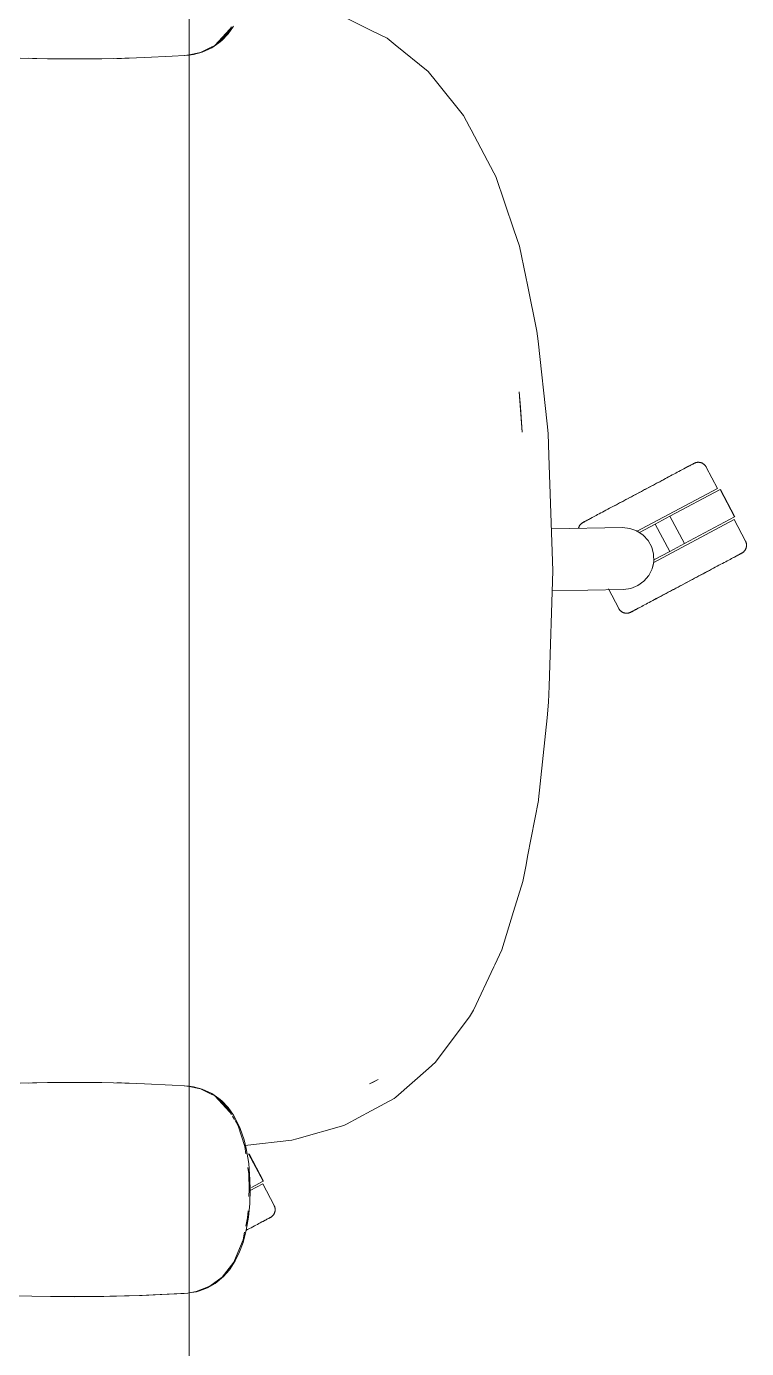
# Model space of a CAD drawing. Header units: millimetres. Extents: x 155927 to 326028, y -36033 to 97293.
# Drawn here: x 216409 to 216735, y 10068 to 10666 of the extents above; entities that cross this region are included whole.
import ezdxf

# ---------------------------------------------------------------- set-up
doc = ezdxf.new("R2010")
doc.units = ezdxf.units.MM
doc.header["$MEASUREMENT"] = 0
doc.layers.add('G-IMPT', color=8, linetype='CONTINUOUS', lineweight=9)
doc.layers.add('I-FURN', color=8, linetype='CONTINUOUS', lineweight=9)

msp = doc.modelspace()

# ---------------------------------------------------------------- linework, layer by layer
at = {"layer": 'G-IMPT'}
for p, q in [((216501.51, 10665.03), (216494.61, 10657.64)), ((216501.51, 10665.03), (216500.23, 10663.56)), ((216502.2, 10666.09), (216500.32, 10662.94)), ((216500.68, 10662.99), (216503.13, 10666.45)), ((216554.02, 10670.14), (216565.49, 10664.49)), ((216500.32, 10662.94), (216494.61, 10657.64)), ((216494.61, 10657.64), (216497.02, 10659.87)), ((216497.82, 10659.95), (216496.5, 10658.81)), ((216500.1, 10663.4), (216497.02, 10659.87)), ((216497.82, 10659.95), (216500.68, 10662.99)), ((216572.65, 10660.97), (216565.49, 10664.49)), ((216576.31, 10657.99), (216572.65, 10660.97)), ((216475.33, 10652.78), (216480.99, 10653.06)), ((216483.07, 10653.49), (216480.77, 10653.06)), ((216480.99, 10653.06), (216483.07, 10653.32)), ((216488.11, 10654.43), (216483.07, 10653.49)), ((216483.07, 10653.32), (216485, 10653.56)), ((216485, 10653.56), (216488.95, 10654.62)), ((216492.37, 10656.53), (216488.11, 10654.43)), ((216493.28, 10656.61), (216488.95, 10654.62)), ((216492.37, 10656.53), (216494.61, 10657.64)), ((216493.28, 10656.61), (216496.5, 10658.81)), ((216576.31, 10657.99), (216591.25, 10645.82)), ((216418.85, 10651.69), (216406.55, 10651.98)), ((216410.42, 10651.9), (216412.08, 10651.82)), ((216412.08, 10651.82), (216414.16, 10651.82)), ((216418.85, 10651.69), (216424.33, 10651.61)), ((216439.04, 10651.61), (216424.33, 10651.61)), ((216443.55, 10651.66), (216439.04, 10651.61)), ((216443.55, 10651.66), (216459.22, 10652.04)), ((216450.28, 10651.83), (216452.49, 10651.83)), ((216455.82, 10651.98), (216452.49, 10651.83)), ((216459.22, 10652.04), (216462.77, 10652.16)), ((216475.33, 10652.78), (216462.77, 10652.16)), ((216591.25, 10645.82), (216595.02, 10641.16)), ((216607.22, 10626.02), (216595.02, 10641.16)), ((216607.22, 10626.02), (216609.93, 10620.89)), ((216610.66, 10619.52), (216609.93, 10620.89)), ((216610.66, 10619.52), (216620.95, 10600.01)), ((216620.95, 10600.01), (216621.83, 10598.35)), ((216629.98, 10574.26), (216621.83, 10598.35)), ((216629.98, 10574.26), (216632.5, 10566.82)), ((216635.37, 10553), (216632.5, 10566.82)), ((216636.13, 10549.32), (216635.37, 10553)), ((216636.13, 10549.32), (216640.48, 10528.38)), ((216640.48, 10528.38), (216640.97, 10523.96)), ((216645.09, 10486.52), (216640.97, 10523.96)), ((216632.45, 10500.96), (216633.06, 10494.01)), ((216633.7, 10482.68), (216632.45, 10500.96)), ((216633.7, 10482.68), (216633.06, 10494.01)), ((216645.09, 10486.52), (216645.58, 10482.15)), ((216645.9, 10472.2), (216645.58, 10482.15)), ((216645.9, 10472.2), (216647.6, 10420.02)), ((216647.6, 10420.02), (216645.99, 10367.86)), ((216645.99, 10367.86), (216645.76, 10360.6)), ((216645.03, 10353.53), (216645.76, 10360.6)), ((216641.21, 10316.54), (216645.03, 10353.53)), ((216636.25, 10290.7), (216641.12, 10316.08)), ((216641.21, 10316.54), (216641.12, 10316.08)), ((216636.25, 10290.7), (216635.55, 10287.03)), ((216634.09, 10279.43), (216635.55, 10287.03)), ((216629.9, 10265.82), (216634.09, 10279.43)), ((216624.58, 10248.55), (216629.9, 10265.82)), ((216624.58, 10248.55), (216621.39, 10241.79)), ((216611.69, 10221.23), (216620.95, 10240.87)), ((216620.95, 10240.87), (216621.39, 10241.79)), ((216609.86, 10218.17), (216595.29, 10198.68)), ((216609.86, 10218.17), (216610.32, 10218.94)), ((216610.32, 10218.94), (216611.27, 10220.52)), ((216611.69, 10221.23), (216611.27, 10220.52)), ((216595.29, 10198.68), (216594.57, 10197.71)), ((216591.31, 10194.84), (216576.53, 10181.82)), ((216591.31, 10194.84), (216594.57, 10197.71)), ((216418.85, 10188.43), (216406.55, 10188.13)), ((216410.42, 10188.21), (216412.08, 10188.29)), ((216412.08, 10188.29), (216414.16, 10188.29)), ((216418.85, 10188.43), (216424.33, 10188.5)), ((216439.04, 10188.51), (216424.33, 10188.5)), ((216443.55, 10188.46), (216439.04, 10188.51)), ((216443.55, 10188.46), (216459.22, 10188.08)), ((216450.28, 10188.28), (216452.49, 10188.28)), ((216455.82, 10188.13), (216452.49, 10188.28)), ((216459.22, 10188.08), (216462.77, 10187.95)), ((216475.33, 10187.34), (216462.77, 10187.95)), ((216475.33, 10187.34), (216480.99, 10187.05)), ((216483.07, 10186.63), (216480.77, 10187.05)), ((216480.99, 10187.05), (216483.07, 10186.8)), ((216483.07, 10186.8), (216485, 10186.55)), ((216488.11, 10185.68), (216483.07, 10186.63)), ((216485, 10186.55), (216488.95, 10185.49)), ((216568.56, 10189.84), (216564.67, 10187.89)), ((216566.26, 10188.67), (216564.67, 10187.89)), ((216568.56, 10189.84), (216566.26, 10188.67)), ((216492.37, 10183.58), (216488.11, 10185.68)), ((216493.28, 10183.5), (216488.95, 10185.49)), ((216492.37, 10183.58), (216494.61, 10182.48)), ((216493.28, 10183.5), (216496.5, 10181.3)), ((216494.61, 10182.48), (216497.02, 10180.24)), ((216501.51, 10175.09), (216494.61, 10182.48)), ((216500.32, 10177.17), (216494.61, 10182.48)), ((216497.82, 10180.16), (216496.5, 10181.3)), ((216565.42, 10175.65), (216575.86, 10181.23)), ((216576.53, 10181.82), (216575.86, 10181.23)), ((216500.1, 10176.71), (216497.02, 10180.24)), ((216497.82, 10180.16), (216500.68, 10177.12)), ((216501.51, 10175.09), (216500.23, 10176.56)), ((216502.2, 10174.02), (216500.32, 10177.17)), ((216500.68, 10177.12), (216503.13, 10173.66)), ((216554.19, 10169.64), (216565.42, 10175.65)), ((216503.53, 10171.79), (216502.67, 10173.23)), ((216503.94, 10172.29), (216503.13, 10173.66)), ((216505.28, 10168.87), (216503.81, 10171.32)), ((216506.14, 10167.65), (216503.94, 10172.29)), ((216508.31, 10159.48), (216505.28, 10168.87)), ((216531.73, 10163.04), (216553.07, 10169.04)), ((216553.07, 10169.04), (216554.19, 10169.64)), ((216507.88, 10162.56), (216506.14, 10167.65)), ((216507.88, 10162.56), (216508.86, 10158.64)), ((216508.19, 10159.98), (216529.47, 10162.4)), ((216531.73, 10163.04), (216529.47, 10162.4)), ((216508.77, 10156.19), (216508.31, 10159.48)), ((216508.86, 10158.64), (216509.98, 10151.88)), ((216510.55, 10144.56), (216509.98, 10151.88)), ((216510.03, 10147.22), (216509.64, 10150)), ((216510.03, 10147.22), (216510.27, 10140.05)), ((216510.55, 10144.56), (216510.64, 10140.05)), ((216510.07, 10136.95), (216510.27, 10140.05)), ((216510.64, 10140.05), (216510.46, 10133.72)), ((216509.89, 10127.57), (216510.46, 10133.72)), ((216508.71, 10123.48), (216509.48, 10127.23)), ((216509.89, 10127.57), (216508.89, 10121.63)), ((216509.48, 10127.23), (216509.68, 10130.43)), ((216507.44, 10117.27), (216508.15, 10120.73)), ((216507.46, 10116.15), (216508.89, 10121.63)), ((216507.44, 10117.27), (216505.11, 10111.64)), ((216507.46, 10116.15), (216505.88, 10111.82)), ((216503.27, 10107.25), (216505.11, 10111.64)), ((216503.9, 10107.75), (216505.88, 10111.82)), ((216498.05, 10100.46), (216503.27, 10107.25)), ((216501.24, 10103.7), (216498.57, 10100.66)), ((216503.9, 10107.75), (216501.24, 10103.7)), ((216491.4, 10095.63), (216494.83, 10097.58)), ((216492.43, 10096.29), (216498.05, 10100.46)), ((216494.83, 10097.58), (216498.57, 10100.66)), ((216400.04, 10092.21), (216411.8, 10091.83)), ((216420.22, 10091.66), (216411.8, 10091.83)), ((216420.22, 10091.66), (216450.23, 10091.78)), ((216420.22, 10091.66), (216440.4, 10091.62)), ((216420.22, 10091.66), (216431.01, 10091.57)), ((216450.23, 10091.78), (216431.01, 10091.57)), ((216440.29, 10091.66), (216442.44, 10091.64)), ((216440.4, 10091.62), (216461.8, 10092.12)), ((216440.4, 10091.62), (216460.59, 10092.08)), ((216440.4, 10091.62), (216450.23, 10091.78)), ((216442.44, 10091.64), (216444.35, 10091.71)), ((216450.23, 10091.78), (216461.8, 10092.12)), ((216460.59, 10092.08), (216482.37, 10093.17)), ((216460.59, 10092.08), (216480.77, 10093.05)), ((216461.8, 10092.12), (216460.59, 10092.08)), ((216461.8, 10092.12), (216482.37, 10093.17)), ((216482.37, 10093.17), (216480.77, 10093.05)), ((216482.37, 10093.17), (216484.02, 10093.42)), ((216486.23, 10093.88), (216483.07, 10093.4)), ((216486.41, 10093.86), (216484.02, 10093.42)), ((216486.23, 10093.88), (216492.43, 10096.29)), ((216486.41, 10093.86), (216487.76, 10094.23)), ((216491.4, 10095.63), (216487.76, 10094.23))]:
    msp.add_line(p, q, dxfattribs=at)
at = {"layer": 'I-FURN'}
for p, q in [((216483.07, 10975.6), (216483.07, 9375.6)), ((216483.07, 9375.6), (216483.07, 10975.6)), ((216708.98, 10467.22), (216709.4, 10467.45)), ((216709.62, 10467.56), (216709.21, 10467.34)), ((216709.4, 10467.45), (216709.8, 10467.66)), ((216709.99, 10467.76), (216709.62, 10467.56)), ((216709.8, 10467.66), (216710.15, 10467.84)), ((216710.33, 10467.94), (216709.99, 10467.76)), ((216710.15, 10467.84), (216710.47, 10468.01)), ((216710.63, 10468.1), (216710.33, 10467.94)), ((216710.47, 10468.01), (216710.75, 10468.16)), ((216710.89, 10468.23), (216710.63, 10468.1)), ((216710.75, 10468.16), (216710.99, 10468.29)), ((216711.1, 10468.35), (216710.89, 10468.23)), ((216710.99, 10468.29), (216711.19, 10468.4)), ((216711.28, 10468.45), (216711.1, 10468.35)), ((216711.19, 10468.4), (216711.35, 10468.48)), ((216711.43, 10468.52), (216711.28, 10468.45)), ((216711.35, 10468.48), (216711.48, 10468.55)), ((216711.53, 10468.57), (216711.43, 10468.52)), ((216711.48, 10468.55), (216711.56, 10468.59)), ((216711.59, 10468.61), (216711.53, 10468.57)), ((216711.56, 10468.59), (216711.6, 10468.61)), ((216711.61, 10468.62), (216711.59, 10468.61)), ((216711.6, 10468.61), (216711.61, 10468.62)), ((216711.61, 10468.62), (216711.75, 10468.69)), ((216711.75, 10468.69), (216711.9, 10468.76)), ((216711.9, 10468.76), (216712.05, 10468.82)), ((216712.05, 10468.82), (216712.2, 10468.87)), ((216712.2, 10468.87), (216712.35, 10468.92)), ((216712.35, 10468.92), (216712.51, 10468.96)), ((216712.51, 10468.96), (216712.66, 10469)), ((216712.66, 10469), (216712.82, 10469.03)), ((216712.82, 10469.03), (216712.98, 10469.06)), ((216712.98, 10469.06), (216713.14, 10469.07)), ((216713.14, 10469.07), (216713.3, 10469.08)), ((216713.3, 10469.08), (216713.46, 10469.09)), ((216713.46, 10469.09), (216713.62, 10469.09)), ((216713.62, 10469.09), (216713.79, 10469.08)), ((216713.79, 10469.08), (216713.95, 10469.06)), ((216713.95, 10469.06), (216714.11, 10469.04)), ((216714.11, 10469.04), (216714.26, 10469.01)), ((216714.26, 10469.01), (216714.42, 10468.98)), ((216714.42, 10468.98), (216714.58, 10468.94)), ((216714.58, 10468.94), (216714.73, 10468.89)), ((216714.73, 10468.89), (216714.88, 10468.84)), ((216714.88, 10468.84), (216715.04, 10468.78)), ((216715.04, 10468.78), (216715.18, 10468.72)), ((216715.18, 10468.72), (216715.33, 10468.65)), ((216715.33, 10468.65), (216715.47, 10468.57)), ((216715.47, 10468.57), (216715.61, 10468.49)), ((216715.61, 10468.49), (216715.74, 10468.4)), ((216715.74, 10468.4), (216715.88, 10468.31)), ((216715.88, 10468.31), (216716, 10468.21)), ((216716, 10468.21), (216716.13, 10468.11)), ((216716.13, 10468.11), (216716.25, 10468)), ((216716.25, 10468), (216716.36, 10467.89)), ((216716.36, 10467.89), (216716.48, 10467.77)), ((216716.48, 10467.77), (216716.58, 10467.65)), ((216716.58, 10467.65), (216716.68, 10467.53)), ((216716.68, 10467.53), (216716.78, 10467.4)), ((216698.32, 10461.55), (216697.42, 10461.07)), ((216697.84, 10461.29), (216698.72, 10461.77)), ((216699.19, 10462.02), (216698.32, 10461.55)), ((216698.72, 10461.77), (216699.59, 10462.23)), ((216700.05, 10462.47), (216699.19, 10462.02)), ((216699.59, 10462.23), (216700.44, 10462.68)), ((216700.89, 10462.92), (216700.05, 10462.47)), ((216701.7, 10463.35), (216700.89, 10462.92)), ((216702.48, 10463.77), (216701.7, 10463.35)), ((216703.25, 10464.17), (216702.48, 10463.77)), ((216703.98, 10464.56), (216703.25, 10464.17)), ((216704.69, 10464.94), (216703.98, 10464.56)), ((216705.37, 10465.3), (216704.69, 10464.94)), ((216706.01, 10465.64), (216705.37, 10465.3)), ((216706.63, 10465.97), (216706.01, 10465.64)), ((216707.22, 10466.28), (216706.63, 10465.97)), ((216706.9, 10466.12), (216707.47, 10466.42)), ((216707.77, 10466.58), (216707.22, 10466.28)), ((216707.47, 10466.42), (216708.01, 10466.7)), ((216708.28, 10466.85), (216707.77, 10466.58)), ((216708.01, 10466.7), (216708.51, 10466.97)), ((216708.77, 10467.11), (216708.28, 10466.85)), ((216708.51, 10466.97), (216708.98, 10467.22)), ((216709.21, 10467.34), (216708.77, 10467.11)), ((216716.78, 10467.4), (216716.87, 10467.27)), ((216716.87, 10467.27), (216716.96, 10467.13)), ((216716.96, 10467.13), (216717.04, 10466.99)), ((216717.04, 10466.99), (216717.06, 10466.95)), ((216722.21, 10457.26), (216717.06, 10466.95)), ((216722.21, 10457.26), (216685.46, 10437.72)), ((216686.2, 10455.11), (216687.2, 10455.64)), ((216687.74, 10455.93), (216686.74, 10455.4)), ((216687.2, 10455.64), (216688.21, 10456.18)), ((216688.75, 10456.46), (216687.74, 10455.93)), ((216688.21, 10456.18), (216689.21, 10456.71)), ((216689.75, 10456.99), (216688.75, 10456.46)), ((216689.21, 10456.71), (216690.21, 10457.24)), ((216690.74, 10457.52), (216689.75, 10456.99)), ((216690.21, 10457.24), (216691.2, 10457.76)), ((216691.73, 10458.05), (216690.74, 10457.52)), ((216691.2, 10457.76), (216692.18, 10458.29)), ((216692.71, 10458.57), (216691.73, 10458.05)), ((216692.18, 10458.29), (216693.15, 10458.81)), ((216693.68, 10459.08), (216692.71, 10458.57)), ((216693.15, 10458.81), (216694.12, 10459.32)), ((216694.63, 10459.59), (216693.68, 10459.08)), ((216694.12, 10459.32), (216695.07, 10459.82)), ((216695.58, 10460.09), (216694.63, 10459.59)), ((216695.07, 10459.82), (216696.01, 10460.32)), ((216696.51, 10460.59), (216695.58, 10460.09)), ((216696.01, 10460.32), (216696.93, 10460.81)), ((216697.42, 10461.07), (216696.51, 10460.59)), ((216696.93, 10460.81), (216697.84, 10461.29)), ((216700.62, 10444.65), (216723.33, 10456.73)), ((216723.33, 10456.73), (216729.9, 10444.37)), ((216730.07, 10444.46), (216723.5, 10456.82)), ((216676.01, 10449.69), (216675.1, 10449.21)), ((216675.52, 10449.43), (216676.43, 10449.91)), ((216676.93, 10450.18), (216676.01, 10449.69)), ((216676.43, 10449.91), (216677.36, 10450.41)), ((216677.87, 10450.68), (216676.93, 10450.18)), ((216677.36, 10450.41), (216678.3, 10450.91)), ((216678.82, 10451.18), (216677.87, 10450.68)), ((216678.3, 10450.91), (216679.26, 10451.42)), ((216679.78, 10451.7), (216678.82, 10451.18)), ((216679.26, 10451.42), (216680.23, 10451.93)), ((216680.76, 10452.21), (216679.78, 10451.7)), ((216680.23, 10451.93), (216681.21, 10452.45)), ((216681.74, 10452.74), (216680.76, 10452.21)), ((216681.21, 10452.45), (216682.2, 10452.98)), ((216682.73, 10453.26), (216681.74, 10452.74)), ((216682.2, 10452.98), (216683.19, 10453.51)), ((216683.73, 10453.79), (216682.73, 10453.26)), ((216683.19, 10453.51), (216684.19, 10454.04)), ((216684.73, 10454.33), (216683.73, 10453.79)), ((216684.19, 10454.04), (216685.19, 10454.57)), ((216685.73, 10454.86), (216684.73, 10454.33)), ((216685.19, 10454.57), (216686.2, 10455.11)), ((216686.74, 10455.4), (216685.73, 10454.86)), ((216664.43, 10443.53), (216663.96, 10443.28)), ((216664.17, 10443.4), (216664.65, 10443.65)), ((216664.93, 10443.8), (216664.43, 10443.53)), ((216664.65, 10443.65), (216665.17, 10443.93)), ((216665.46, 10444.08), (216664.93, 10443.8)), ((216665.17, 10443.93), (216665.72, 10444.22)), ((216666.03, 10444.39), (216665.46, 10444.08)), ((216665.72, 10444.22), (216666.31, 10444.53)), ((216666.63, 10444.71), (216666.03, 10444.39)), ((216667.27, 10445.04), (216666.63, 10444.71)), ((216667.93, 10445.4), (216667.27, 10445.04)), ((216668.63, 10445.76), (216667.93, 10445.4)), ((216669.35, 10446.15), (216668.63, 10445.76)), ((216670.1, 10446.55), (216669.35, 10446.15)), ((216670.87, 10446.96), (216670.1, 10446.55)), ((216671.68, 10447.39), (216670.87, 10446.96)), ((216672.5, 10447.82), (216671.68, 10447.39)), ((216673.35, 10448.27), (216672.5, 10447.82)), ((216674.21, 10448.74), (216673.35, 10448.27)), ((216675.1, 10449.21), (216674.21, 10448.74)), ((216693.98, 10441.12), (216700.62, 10444.65)), ((216700.62, 10444.65), (216707.19, 10432.29)), ((216729.9, 10444.37), (216707.19, 10432.29)), ((216646.99, 10438.98), (216679.18, 10439.54)), ((216659.3, 10439.25), (216659.34, 10439.41)), ((216659.34, 10439.41), (216659.39, 10439.56)), ((216659.39, 10439.56), (216659.44, 10439.71)), ((216659.44, 10439.71), (216659.5, 10439.86)), ((216659.5, 10439.86), (216659.56, 10440.01)), ((216659.56, 10440.01), (216659.63, 10440.16)), ((216659.63, 10440.16), (216659.71, 10440.3)), ((216659.71, 10440.3), (216659.79, 10440.44)), ((216659.79, 10440.44), (216659.88, 10440.57)), ((216659.88, 10440.57), (216659.97, 10440.71)), ((216659.97, 10440.71), (216660.07, 10440.83)), ((216660.07, 10440.83), (216660.17, 10440.96)), ((216660.17, 10440.96), (216660.28, 10441.08)), ((216660.28, 10441.08), (216660.39, 10441.19)), ((216660.39, 10441.19), (216660.51, 10441.3)), ((216660.51, 10441.3), (216660.63, 10441.41)), ((216660.63, 10441.41), (216660.75, 10441.51)), ((216660.75, 10441.51), (216660.88, 10441.61)), ((216660.88, 10441.61), (216661.02, 10441.7)), ((216661.02, 10441.7), (216661.15, 10441.78)), ((216661.15, 10441.78), (216661.29, 10441.86)), ((216661.29, 10441.86), (216661.33, 10441.89)), ((216661.33, 10441.89), (216661.35, 10441.9)), ((216661.34, 10441.89), (216661.33, 10441.89)), ((216661.38, 10441.91), (216661.34, 10441.89)), ((216661.35, 10441.9), (216661.41, 10441.93)), ((216661.46, 10441.95), (216661.38, 10441.91)), ((216661.41, 10441.93), (216661.51, 10441.98)), ((216661.58, 10442.02), (216661.46, 10441.95)), ((216661.51, 10441.98), (216661.65, 10442.06)), ((216661.74, 10442.11), (216661.58, 10442.02)), ((216661.65, 10442.06), (216661.83, 10442.15)), ((216661.95, 10442.21), (216661.74, 10442.11)), ((216661.83, 10442.15), (216662.05, 10442.27)), ((216662.19, 10442.34), (216661.95, 10442.21)), ((216662.05, 10442.27), (216662.31, 10442.41)), ((216662.47, 10442.49), (216662.19, 10442.34)), ((216662.31, 10442.41), (216662.61, 10442.56)), ((216662.78, 10442.66), (216662.47, 10442.49)), ((216662.61, 10442.56), (216662.94, 10442.74)), ((216663.14, 10442.85), (216662.78, 10442.66)), ((216662.94, 10442.74), (216663.32, 10442.94)), ((216663.53, 10443.06), (216663.14, 10442.85)), ((216663.32, 10442.94), (216663.73, 10443.16)), ((216663.96, 10443.28), (216663.53, 10443.06)), ((216663.73, 10443.16), (216664.17, 10443.4)), ((216679.18, 10439.54), (216682.53, 10439.19)), ((216682.53, 10439.19), (216685.71, 10438.05)), ((216685.71, 10438.05), (216688.52, 10436.18)), ((216686.84, 10437.32), (216693.98, 10441.12)), ((216729.72, 10443.14), (216693, 10423.61)), ((216693.98, 10441.12), (216700.55, 10428.76)), ((216734.87, 10433.45), (216729.72, 10443.14)), ((216688.52, 10436.18), (216690.8, 10433.7)), ((216690.8, 10433.7), (216692.42, 10430.74)), ((216707.19, 10432.29), (216700.55, 10428.76)), ((216734.87, 10433.45), (216734.94, 10433.31)), ((216734.94, 10433.31), (216735.01, 10433.16)), ((216735.01, 10433.16), (216735.07, 10433.01)), ((216735.07, 10433.01), (216735.12, 10432.86)), ((216735.12, 10432.86), (216735.17, 10432.71)), ((216735.17, 10432.71), (216735.22, 10432.55)), ((216735.22, 10432.55), (216735.25, 10432.39)), ((216735.25, 10432.39), (216735.28, 10432.24)), ((216735.28, 10432.24), (216735.31, 10432.08)), ((216735.31, 10432.08), (216735.32, 10431.92)), ((216735.32, 10431.92), (216735.33, 10431.76)), ((216735.33, 10431.76), (216735.34, 10431.59)), ((216735.34, 10431.59), (216735.34, 10431.43)), ((216692.42, 10430.74), (216693.28, 10427.48)), ((216693.28, 10427.48), (216693.34, 10424.11)), ((216700.55, 10428.76), (216693.41, 10424.96)), ((216728.81, 10425.67), (216728.23, 10425.36)), ((216728.5, 10425.5), (216729.07, 10425.8)), ((216729.36, 10425.96), (216728.81, 10425.67)), ((216729.07, 10425.8), (216729.6, 10426.09)), ((216729.88, 10426.23), (216729.36, 10425.96)), ((216729.6, 10426.09), (216730.11, 10426.35)), ((216730.36, 10426.49), (216729.88, 10426.23)), ((216730.11, 10426.35), (216730.57, 10426.6)), ((216730.81, 10426.73), (216730.36, 10426.49)), ((216730.57, 10426.6), (216731, 10426.83)), ((216731.22, 10426.95), (216730.81, 10426.73)), ((216731, 10426.83), (216731.39, 10427.04)), ((216731.59, 10427.14), (216731.22, 10426.95)), ((216731.39, 10427.04), (216731.75, 10427.23)), ((216731.93, 10427.32), (216731.59, 10427.14)), ((216731.75, 10427.23), (216732.07, 10427.4)), ((216732.22, 10427.48), (216731.93, 10427.32)), ((216732.07, 10427.4), (216732.35, 10427.55)), ((216732.48, 10427.62), (216732.22, 10427.48)), ((216732.35, 10427.55), (216732.59, 10427.67)), ((216732.7, 10427.73), (216732.48, 10427.62)), ((216732.59, 10427.67), (216732.79, 10427.78)), ((216732.88, 10427.83), (216732.7, 10427.73)), ((216732.79, 10427.78), (216732.95, 10427.87)), ((216733.02, 10427.9), (216732.88, 10427.83)), ((216732.95, 10427.87), (216733.07, 10427.93)), ((216733.12, 10427.96), (216733.02, 10427.9)), ((216733.07, 10427.93), (216733.15, 10427.98)), ((216733.18, 10427.99), (216733.12, 10427.96)), ((216733.15, 10427.98), (216733.2, 10428)), ((216733.2, 10428), (216733.18, 10427.99)), ((216733.24, 10428.02), (216733.2, 10428)), ((216733.2, 10428), (216733.2, 10428)), ((216733.38, 10428.1), (216733.24, 10428.02)), ((216733.52, 10428.19), (216733.38, 10428.1)), ((216733.65, 10428.28), (216733.52, 10428.19)), ((216733.78, 10428.37), (216733.65, 10428.28)), ((216733.9, 10428.48), (216733.78, 10428.37)), ((216734.03, 10428.58), (216733.9, 10428.48)), ((216734.14, 10428.69), (216734.03, 10428.58)), ((216734.25, 10428.81), (216734.14, 10428.69)), ((216734.36, 10428.93), (216734.25, 10428.81)), ((216734.47, 10429.05), (216734.36, 10428.93)), ((216734.56, 10429.18), (216734.47, 10429.05)), ((216734.66, 10429.31), (216734.56, 10429.18)), ((216734.74, 10429.45), (216734.66, 10429.31)), ((216734.82, 10429.59), (216734.74, 10429.45)), ((216734.9, 10429.73), (216734.82, 10429.59)), ((216734.97, 10429.87), (216734.9, 10429.73)), ((216735.04, 10430.02), (216734.97, 10429.87)), ((216735.09, 10430.17), (216735.04, 10430.02)), ((216735.15, 10430.33), (216735.09, 10430.17)), ((216735.19, 10430.48), (216735.15, 10430.33)), ((216735.23, 10430.64), (216735.19, 10430.48)), ((216735.27, 10430.79), (216735.23, 10430.64)), ((216735.29, 10430.95), (216735.27, 10430.79)), ((216735.31, 10431.11), (216735.29, 10430.95)), ((216735.33, 10431.27), (216735.31, 10431.11)), ((216735.34, 10431.43), (216735.33, 10431.27)), ((216692.59, 10420.82), (216691.07, 10417.8)), ((216693.34, 10424.11), (216692.59, 10420.82)), ((216716.67, 10419.21), (216717.6, 10419.71)), ((216718.1, 10419.97), (216717.17, 10419.48)), ((216717.6, 10419.71), (216718.53, 10420.2)), ((216719.02, 10420.46), (216718.1, 10419.97)), ((216718.53, 10420.2), (216719.43, 10420.68)), ((216719.43, 10420.68), (216720.32, 10421.15)), ((216720.32, 10421.15), (216721.19, 10421.61)), ((216721.19, 10421.61), (216722.03, 10422.06)), ((216722.03, 10422.06), (216722.86, 10422.5)), ((216722.86, 10422.5), (216723.66, 10422.93)), ((216723.66, 10422.93), (216724.43, 10423.34)), ((216724.43, 10423.34), (216725.18, 10423.74)), ((216725.18, 10423.74), (216725.91, 10424.12)), ((216725.91, 10424.12), (216726.6, 10424.49)), ((216726.6, 10424.49), (216727.26, 10424.84)), ((216727.26, 10424.84), (216727.9, 10425.18)), ((216727.9, 10425.18), (216728.5, 10425.5)), ((216688.88, 10415.24), (216686.14, 10413.28)), ((216691.07, 10417.8), (216688.88, 10415.24)), ((216706.33, 10413.71), (216705.32, 10413.18)), ((216705.79, 10413.42), (216706.79, 10413.96)), ((216707.33, 10414.25), (216706.33, 10413.71)), ((216706.79, 10413.96), (216707.79, 10414.49)), ((216708.34, 10414.78), (216707.33, 10414.25)), ((216707.79, 10414.49), (216708.8, 10415.03)), ((216709.34, 10415.31), (216708.34, 10414.78)), ((216708.8, 10415.03), (216709.8, 10415.56)), ((216710.34, 10415.85), (216709.34, 10415.31)), ((216709.8, 10415.56), (216710.8, 10416.09)), ((216711.34, 10416.38), (216710.34, 10415.85)), ((216710.8, 10416.09), (216711.8, 10416.62)), ((216712.34, 10416.91), (216711.34, 10416.38)), ((216711.8, 10416.62), (216712.79, 10417.15)), ((216713.32, 10417.43), (216712.34, 10416.91)), ((216712.79, 10417.15), (216713.78, 10417.67)), ((216714.3, 10417.95), (216713.32, 10417.43)), ((216713.78, 10417.67), (216714.75, 10418.19)), ((216715.27, 10418.47), (216714.3, 10417.95)), ((216714.75, 10418.19), (216715.71, 10418.7)), ((216716.23, 10418.98), (216715.27, 10418.47)), ((216715.71, 10418.7), (216716.67, 10419.21)), ((216717.17, 10419.48), (216716.23, 10418.98)), ((216679.66, 10411.56), (216647.32, 10410.99)), ((216672.78, 10411.78), (216677.48, 10402.94)), ((216683.01, 10412.02), (216679.66, 10411.56)), ((216686.14, 10413.28), (216683.01, 10412.02)), ((216694.94, 10407.66), (216694.1, 10407.21)), ((216694.48, 10407.41), (216695.34, 10407.87)), ((216695.81, 10408.12), (216694.94, 10407.66)), ((216695.34, 10407.87), (216696.22, 10408.34)), ((216696.7, 10408.59), (216695.81, 10408.12)), ((216696.22, 10408.34), (216697.11, 10408.81)), ((216697.6, 10409.07), (216696.7, 10408.59)), ((216697.11, 10408.81), (216698.03, 10409.3)), ((216698.53, 10409.56), (216697.6, 10409.07)), ((216698.03, 10409.3), (216698.96, 10409.79)), ((216699.46, 10410.06), (216698.53, 10409.56)), ((216698.96, 10409.79), (216699.9, 10410.29)), ((216700.42, 10410.57), (216699.46, 10410.06)), ((216699.9, 10410.29), (216700.86, 10410.8)), ((216701.38, 10411.08), (216700.42, 10410.57)), ((216700.86, 10410.8), (216701.83, 10411.32)), ((216702.35, 10411.6), (216701.38, 10411.08)), ((216701.83, 10411.32), (216702.8, 10411.84)), ((216703.34, 10412.12), (216702.35, 10411.6)), ((216702.8, 10411.84), (216703.79, 10412.36)), ((216704.33, 10412.65), (216703.34, 10412.12)), ((216703.79, 10412.36), (216704.79, 10412.89)), ((216705.32, 10413.18), (216704.33, 10412.65)), ((216704.79, 10412.89), (216705.79, 10413.42)), ((216677.5, 10402.9), (216677.48, 10402.94)), ((216677.58, 10402.76), (216677.5, 10402.9)), ((216677.66, 10402.62), (216677.58, 10402.76)), ((216677.75, 10402.49), (216677.66, 10402.62)), ((216677.85, 10402.36), (216677.75, 10402.49)), ((216677.95, 10402.23), (216677.85, 10402.36)), ((216678.06, 10402.11), (216677.95, 10402.23)), ((216678.17, 10402), (216678.06, 10402.11)), ((216678.28, 10401.88), (216678.17, 10402)), ((216678.4, 10401.78), (216678.28, 10401.88)), ((216678.53, 10401.67), (216678.4, 10401.78)), ((216678.66, 10401.57), (216678.53, 10401.67)), ((216683.43, 10401.54), (216683.65, 10401.65)), ((216683.78, 10401.72), (216683.54, 10401.6)), ((216683.65, 10401.65), (216683.91, 10401.79)), ((216684.06, 10401.87), (216683.78, 10401.72)), ((216683.91, 10401.79), (216684.2, 10401.95)), ((216684.38, 10402.04), (216684.06, 10401.87)), ((216684.2, 10401.95), (216684.54, 10402.13)), ((216684.74, 10402.23), (216684.38, 10402.04)), ((216684.54, 10402.13), (216684.91, 10402.32)), ((216685.13, 10402.44), (216684.74, 10402.23)), ((216684.91, 10402.32), (216685.32, 10402.54)), ((216685.56, 10402.67), (216685.13, 10402.44)), ((216685.32, 10402.54), (216685.77, 10402.78)), ((216686.02, 10402.92), (216685.56, 10402.67)), ((216685.77, 10402.78), (216686.25, 10403.04)), ((216686.52, 10403.18), (216686.02, 10402.92)), ((216686.25, 10403.04), (216686.77, 10403.31)), ((216687.06, 10403.47), (216686.52, 10403.18)), ((216686.77, 10403.31), (216687.32, 10403.6)), ((216687.63, 10403.77), (216687.06, 10403.47)), ((216687.32, 10403.6), (216687.9, 10403.91)), ((216687.9, 10403.91), (216688.52, 10404.24)), ((216688.52, 10404.24), (216689.17, 10404.59)), ((216689.17, 10404.59), (216689.84, 10404.95)), ((216689.84, 10404.95), (216690.55, 10405.32)), ((216690.55, 10405.32), (216691.29, 10405.71)), ((216691.29, 10405.71), (216692.05, 10406.12)), ((216692.05, 10406.12), (216692.84, 10406.54)), ((216692.84, 10406.54), (216693.65, 10406.97)), ((216693.65, 10406.97), (216694.48, 10407.41)), ((216678.79, 10401.48), (216678.66, 10401.57)), ((216678.92, 10401.4), (216678.79, 10401.48)), ((216679.06, 10401.31), (216678.92, 10401.4)), ((216679.2, 10401.24), (216679.06, 10401.31)), ((216679.35, 10401.17), (216679.2, 10401.24)), ((216679.5, 10401.1), (216679.35, 10401.17)), ((216679.65, 10401.04), (216679.5, 10401.1)), ((216679.8, 10400.99), (216679.65, 10401.04)), ((216679.95, 10400.95), (216679.8, 10400.99)), ((216680.11, 10400.91), (216679.95, 10400.95)), ((216680.27, 10400.87), (216680.11, 10400.91)), ((216680.43, 10400.84), (216680.27, 10400.87)), ((216680.59, 10400.82), (216680.43, 10400.84)), ((216680.75, 10400.81), (216680.59, 10400.82)), ((216680.91, 10400.8), (216680.75, 10400.81)), ((216681.07, 10400.8), (216680.91, 10400.8)), ((216681.23, 10400.8), (216681.07, 10400.8)), ((216681.39, 10400.81), (216681.23, 10400.8)), ((216681.55, 10400.83), (216681.39, 10400.81)), ((216681.71, 10400.86), (216681.55, 10400.83)), ((216681.87, 10400.89), (216681.71, 10400.86)), ((216682.03, 10400.92), (216681.87, 10400.89)), ((216682.18, 10400.96), (216682.03, 10400.92)), ((216682.34, 10401.01), (216682.18, 10400.96)), ((216682.49, 10401.07), (216682.34, 10401.01)), ((216682.64, 10401.13), (216682.49, 10401.07)), ((216682.78, 10401.2), (216682.64, 10401.13)), ((216682.93, 10401.27), (216682.78, 10401.2)), ((216682.97, 10401.3), (216682.93, 10401.27)), ((216682.93, 10401.27), (216682.95, 10401.28)), ((216682.93, 10401.27), (216682.93, 10401.27)), ((216682.95, 10401.28), (216683.01, 10401.31)), ((216683.06, 10401.34), (216682.97, 10401.3)), ((216683.01, 10401.31), (216683.11, 10401.37)), ((216683.18, 10401.4), (216683.06, 10401.34)), ((216683.11, 10401.37), (216683.25, 10401.44)), ((216683.34, 10401.49), (216683.18, 10401.4)), ((216683.25, 10401.44), (216683.43, 10401.54)), ((216683.54, 10401.6), (216683.34, 10401.49)), ((216509.88, 10156.13), (216509.97, 10156.18)), ((216509.97, 10156.18), (216516.54, 10143.82)), ((216516.71, 10143.91), (216510.14, 10156.27)), ((216516.36, 10142.59), (216510.73, 10139.6)), ((216516.54, 10143.82), (216511.25, 10141.01)), ((216521.51, 10132.91), (216516.36, 10142.59)), ((216521.51, 10132.91), (216521.58, 10132.76)), ((216521.58, 10132.76), (216521.65, 10132.62)), ((216521.65, 10132.62), (216521.71, 10132.47)), ((216521.71, 10132.47), (216521.77, 10132.32)), ((216517.64, 10126.29), (216518.03, 10126.49)), ((216518.23, 10126.6), (216517.86, 10126.4)), ((216518.03, 10126.49), (216518.39, 10126.68)), ((216518.57, 10126.78), (216518.23, 10126.6)), ((216518.39, 10126.68), (216518.71, 10126.85)), ((216518.86, 10126.94), (216518.57, 10126.78)), ((216518.71, 10126.85), (216518.99, 10127)), ((216519.12, 10127.07), (216518.86, 10126.94)), ((216518.99, 10127), (216519.23, 10127.13)), ((216519.34, 10127.19), (216519.12, 10127.07)), ((216519.23, 10127.13), (216519.43, 10127.24)), ((216519.52, 10127.28), (216519.34, 10127.19)), ((216519.43, 10127.24), (216519.59, 10127.32)), ((216519.66, 10127.36), (216519.52, 10127.28)), ((216519.59, 10127.32), (216519.71, 10127.39)), ((216519.76, 10127.41), (216519.66, 10127.36)), ((216519.71, 10127.39), (216519.8, 10127.43)), ((216519.82, 10127.44), (216519.76, 10127.41)), ((216519.8, 10127.43), (216519.84, 10127.45)), ((216519.84, 10127.46), (216519.82, 10127.44)), ((216519.88, 10127.48), (216519.84, 10127.46)), ((216519.84, 10127.45), (216519.84, 10127.46)), ((216520.02, 10127.56), (216519.88, 10127.48)), ((216520.16, 10127.64), (216520.02, 10127.56)), ((216520.29, 10127.73), (216520.16, 10127.64)), ((216520.42, 10127.83), (216520.29, 10127.73)), ((216520.55, 10127.93), (216520.42, 10127.83)), ((216520.67, 10128.04), (216520.55, 10127.93)), ((216520.78, 10128.15), (216520.67, 10128.04)), ((216520.9, 10128.26), (216520.78, 10128.15)), ((216521, 10128.38), (216520.9, 10128.26)), ((216521.11, 10128.51), (216521, 10128.38)), ((216521.2, 10128.64), (216521.11, 10128.51)), ((216521.3, 10128.77), (216521.2, 10128.64)), ((216521.38, 10128.9), (216521.3, 10128.77)), ((216521.47, 10129.04), (216521.38, 10128.9)), ((216521.54, 10129.18), (216521.47, 10129.04)), ((216521.61, 10129.33), (216521.54, 10129.18)), ((216521.68, 10129.48), (216521.61, 10129.33)), ((216521.73, 10129.63), (216521.68, 10129.48)), ((216521.79, 10129.78), (216521.73, 10129.63)), ((216521.77, 10132.32), (216521.81, 10132.16)), ((216521.83, 10129.93), (216521.79, 10129.78)), ((216521.81, 10132.16), (216521.86, 10132.01)), ((216521.87, 10130.09), (216521.83, 10129.93)), ((216521.86, 10132.01), (216521.89, 10131.85)), ((216521.91, 10130.25), (216521.87, 10130.09)), ((216521.89, 10131.85), (216521.92, 10131.69)), ((216521.93, 10130.41), (216521.91, 10130.25)), ((216521.92, 10131.69), (216521.95, 10131.53)), ((216521.96, 10130.57), (216521.93, 10130.41)), ((216521.95, 10131.53), (216521.97, 10131.37)), ((216521.97, 10130.73), (216521.96, 10130.57)), ((216521.97, 10131.37), (216521.98, 10131.21)), ((216521.98, 10130.89), (216521.97, 10130.73)), ((216521.98, 10131.21), (216521.98, 10131.05)), ((216521.98, 10131.05), (216521.98, 10130.89)), ((216508.67, 10121.52), (216509.5, 10121.96)), ((216509.5, 10121.96), (216510.3, 10122.38)), ((216510.3, 10122.38), (216511.08, 10122.79)), ((216511.08, 10122.79), (216511.83, 10123.19)), ((216511.83, 10123.19), (216512.55, 10123.58)), ((216512.55, 10123.58), (216513.24, 10123.95)), ((216513.24, 10123.95), (216513.91, 10124.3)), ((216513.91, 10124.3), (216514.54, 10124.64)), ((216514.54, 10124.64), (216515.14, 10124.96)), ((216515.45, 10125.12), (216514.87, 10124.81)), ((216515.14, 10124.96), (216515.71, 10125.26)), ((216516, 10125.41), (216515.45, 10125.12)), ((216515.71, 10125.26), (216516.25, 10125.54)), ((216516.52, 10125.69), (216516, 10125.41)), ((216516.25, 10125.54), (216516.75, 10125.81)), ((216517, 10125.95), (216516.52, 10125.69)), ((216516.75, 10125.81), (216517.21, 10126.06)), ((216517.45, 10126.18), (216517, 10125.95)), ((216517.21, 10126.06), (216517.64, 10126.29)), ((216517.86, 10126.4), (216517.45, 10126.18))]:
    msp.add_line(p, q, dxfattribs=at)
msp.add_arc((216679.61, 10425.55), 13.81, 342.66397, 347.65266, dxfattribs=at)
msp.add_open_spline([(216693.22, 10423.19), (216693.14, 10422.76), (216693.04, 10422.33), (216692.92, 10421.92)], degree=3, dxfattribs=at)

doc.saveas('drawing.dxf')
